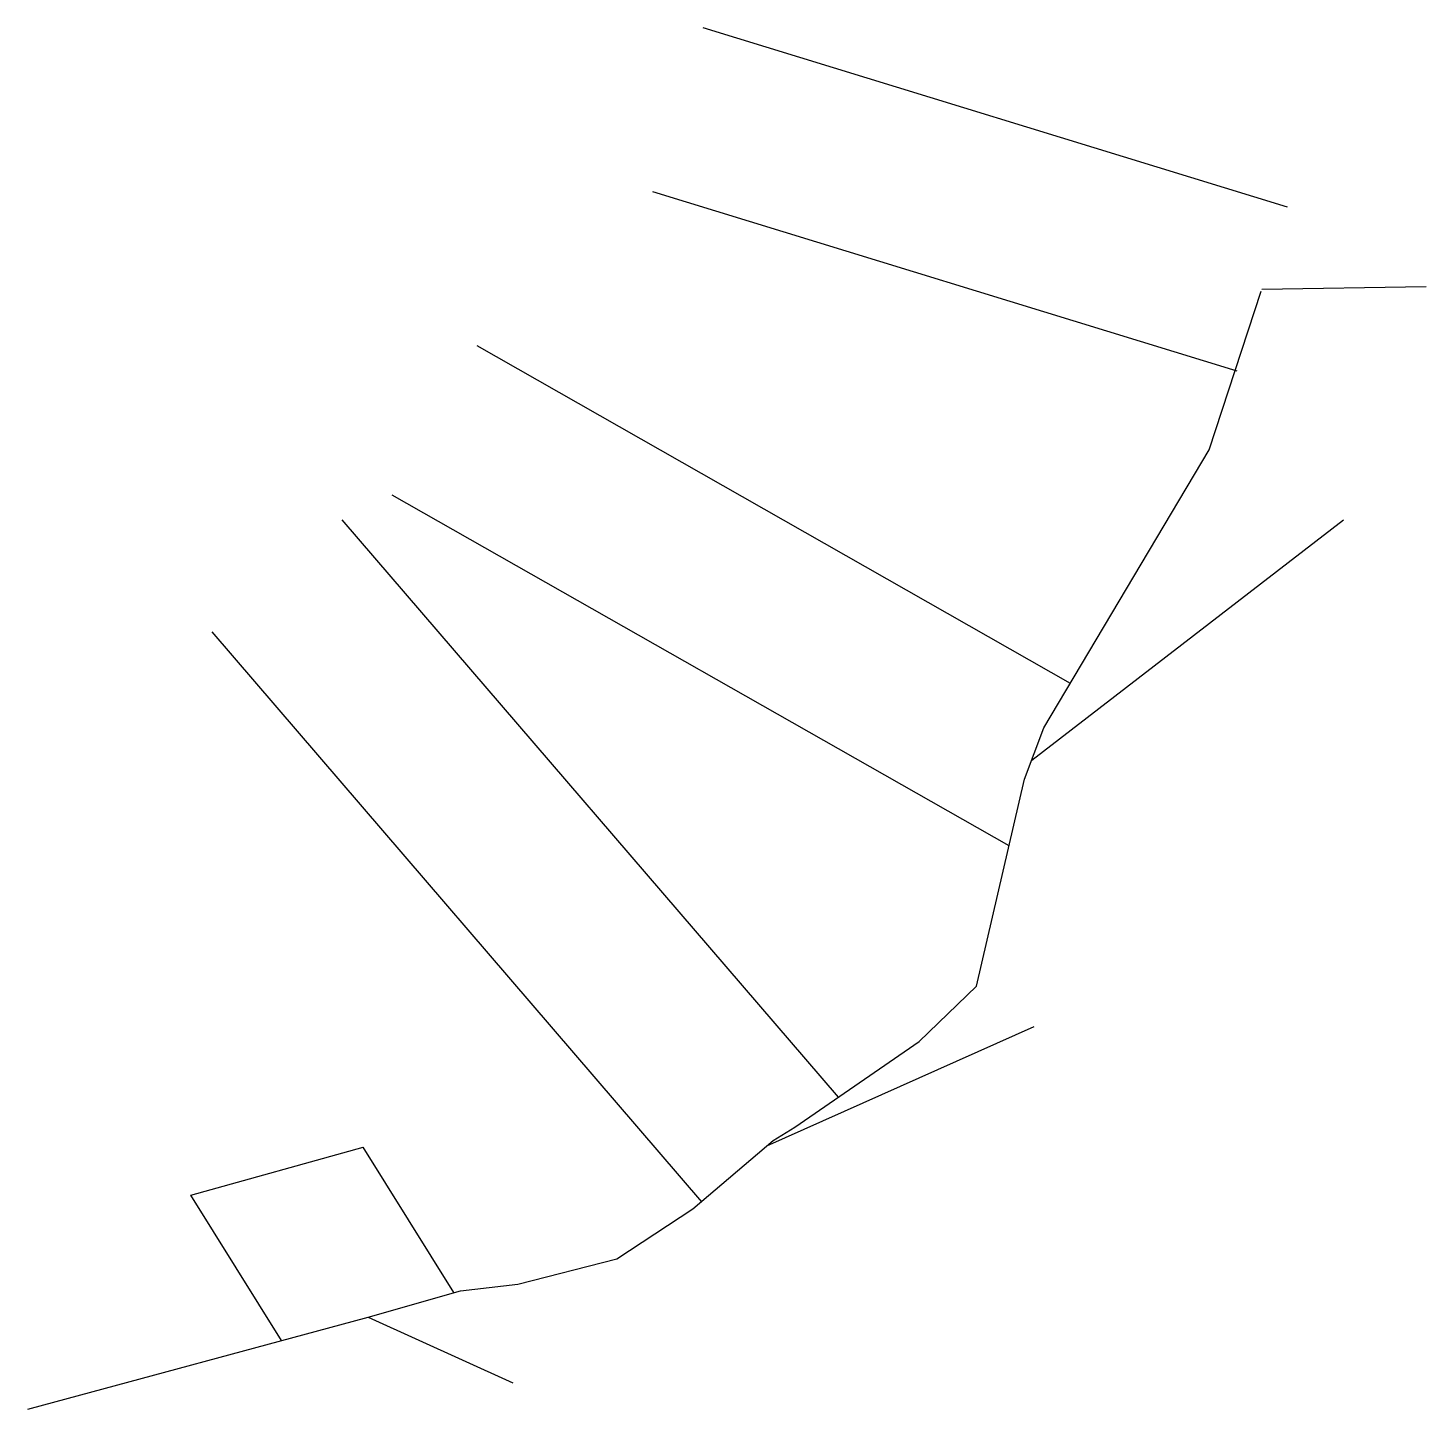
# Model space of a CAD drawing. Header units: metres. Extents: x 770970 to 771458, y 2574934 to 2575416.
import ezdxf

# ---------------------------------------------------------------- set-up
doc = ezdxf.new("R2010")
doc.units = ezdxf.units.M
doc.layers.add('C-BRDG-FOUNDATION', color=2, linetype='Continuous')

msp = doc.modelspace()

# ---------------------------------------------------------------- linework, layer by layer
for p, q in [((771400.88, 2575325.17, 6.5), (771458.26, 2575326.02)), ((771320.47, 2575160.45), (771429.38, 2575244.53)), ((771227.86, 2575025.57), (771321.28, 2575067.31)), ((771058.18, 2574957.45), (771026.4, 2575008.34)), ((771088.45, 2574965.62), (771139.05, 2574942.71))]:
    msp.add_line(p, q)
for points in [[(771409.81, 2575353.78), (771205.58, 2575416.49)], [(771392.19, 2575296.42), (771187.97, 2575359.14)], [(771333.96, 2575187.29), (771126.53, 2575305.28)], [(771312.49, 2575130.48), (771096.87, 2575253.12)], [(771252.81, 2575042.56), (771079.36, 2575244.45)], [(771205.1, 2575006.02), (771033.84, 2575205.35)], [(771058.18, 2574957.45), (771026.4, 2575008.34)]]:
    msp.add_lwpolyline(points)
at = {"elevation": 5.89, "flags": 128}
msp.add_lwpolyline([(770969.5, 2574933.5), (771088.45, 2574965.62), (771120.72, 2574974.88), (771140.7, 2574977.2), (771175.4, 2574986), (771201.96, 2575003.49), (771229.97, 2575027.37), (771237.6, 2575032.1), (771281.1, 2575062), (771301.1, 2575081.4), (771317.9, 2575153.8), (771324.7, 2575171.7), (771382.5, 2575269), (771400.6, 2575324.47)], dxfattribs=at)
at = {"layer": 'C-BRDG-FOUNDATION'}
msp.add_line((771026.4, 2575008.34), (771086.66, 2575025.12), dxfattribs=at)
msp.add_lwpolyline([(771118.44, 2574974.23), (771086.66, 2575025.12)], dxfattribs=at)

doc.saveas('drawing.dxf')
